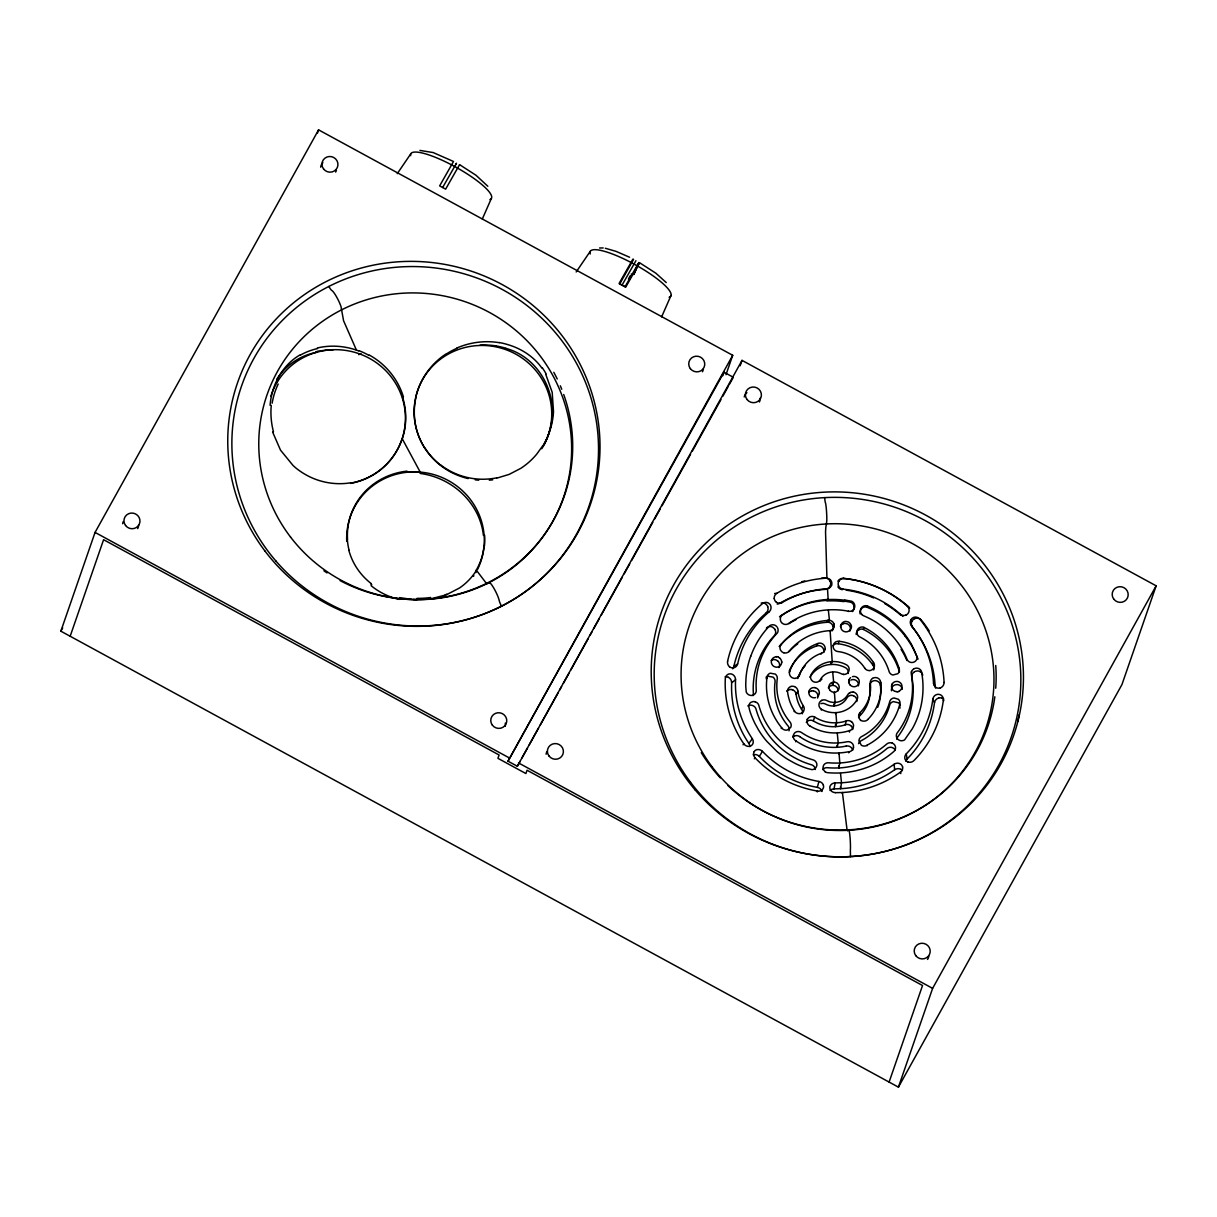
<?xml version="1.0" encoding="UTF-8"?>
<svg xmlns="http://www.w3.org/2000/svg" width="1217" height="1217" viewBox="0 0 1217 1217"><rect width="100%" height="100%" fill="white"/><g stroke="black" fill="none" stroke-linecap="round" stroke-linejoin="round"><path stroke-width="1.5" d="M856.175 634.483L856.19 634.042A3.864 3.818 15.2 0 1 856.251 633.525L856.951 631.273A4.062 4.016 15.2 0 0 856.874 631.836L856.905 632.962A3.757 3.727 14.1 0 0 857.072 633.692M766.938 677.823L767.06 676.728A4.838 4.685 37.9 0 1 767.821 675.024A5.583 5.4 37.7 0 1 769.068 673.822L769.479 673.549A3.94 3.803 37.2 0 1 770.3 673.184L775.29 674.096A4.199 4.062 37 0 1 775.807 674.583A7.393 7.165 37 0 1 776.172 674.994A5.081 4.914 37 0 1 776.933 676.287A5.629 5.461 36.8 0 1 777.146 676.956A5.172 5.02 36.8 0 1 777.267 678.873A57.503 56.073 19.1 0 0 789.97 721.97A5.172 4.959 27.1 0 1 791.02 723.978A5.629 5.4 27.3 0 1 791.126 724.511A4.929 4.731 27.1 0 1 791.141 725.773A7.393 7.089 27.6 0 1 791.065 726.29A4.381 4.199 27.6 0 1 790.867 726.96L790.791 727.158A12.915 12.368 28.5 0 0 790.578 727.614L787.08 730.078A3.94 3.773 27.9 0 1 786.182 730.154L785.665 730.124A5.537 5.294 27.7 0 1 783.581 729.515A4.838 4.625 27.6 0 1 782.348 728.587L781.649 727.72A67.939 66.25 19.1 0 1 766.938 677.823L766.147 678.782M853.497 747.253L853.436 745.778A14.072 13.463 11.4 0 0 853.254 745.139L852.98 744.454A3.59 3.438 11.3 0 0 852.478 743.724A5.294 5.066 11.1 0 0 847.093 741.746A57.503 56.073 19.1 0 1 801.44 732.482A5.294 5.066 23 0 0 795.872 732.117L795.69 732.208A3.088 2.951 22.8 0 0 794.899 732.771L794.518 733.182A14.056 13.433 22.6 0 0 794.108 733.699L793.423 735.251M852.706 729.576L852.706 729.455A3.058 2.951 12.9 0 0 852.645 728.664L852.006 727.158A11.364 10.983 13 0 0 851.596 726.534L851.368 726.23M853.497 725.758L853.513 725.515A3.332 3.21 13 0 0 853.391 724.495L852.813 723.233A10.725 10.36 12.9 0 0 852.417 722.639L851.87 722.031M877.67 707.381A47.874 46.687 19.1 0 0 880.408 685.521L880.712 682.326A5.264 5.157 7.4 0 0 873.867 677.763A9.569 9.356 7.5 0 0 873.334 677.96L872.604 678.341M867.158 745.702L867.219 745.139A67.939 66.25 19.1 0 0 899.667 704.841L899.956 703.791A4.838 4.716 -1.9 0 0 899.971 702.3A5.537 5.385 -1.1 0 0 899.196 700.307L898.907 699.897A3.94 3.834 -0.9 0 0 898.298 699.243L894.054 697.965A12.915 12.566 -1 0 1 893.537 698.071L893.324 698.117A4.381 4.26 -0.8 0 0 892.654 698.36A7.393 7.196 -0.8 0 0 892.152 698.604A4.929 4.807 -0.4 0 0 891.103 699.364A5.629 5.476 -0.6 0 0 890.722 699.76A5.172 5.035 -0.3 0 0 889.688 701.753A57.503 56.073 19.1 0 1 861.666 736.559A5.172 4.974 7.3 0 0 860.16 737.745A5.629 5.416 7.4 0 0 859.734 738.293A5.081 4.883 6.9 0 0 859.141 739.617A7.393 7.104 6.9 0 0 859.019 740.134A4.199 4.031 6.8 0 0 858.959 740.818L861.301 745.184A3.94 3.773 6.6 0 0 862.108 745.61L862.594 745.778A5.583 5.355 6.7 0 0 864.359 746.051A4.838 4.64 6.7 0 0 866.245 745.671L867.219 745.139M860.48 610.417L860.495 610.326A3.773 3.742 10 0 1 860.556 609.854L861.104 608.424A3.712 3.697 10.4 0 1 861.423 607.937L861.59 607.709A5.324 5.294 12.2 0 1 863.142 606.385A5.598 5.568 12.9 0 1 865.226 605.716A4.731 4.716 14.1 0 1 866.687 605.792L867.691 606.112M270.083 405.291C271.665 384.998 282.329 364.917 300.356 354.725M842.301 793.347L842.407 792.526A109.789 107.05 19.1 0 0 900.534 772.08A5.583 5.187 -5.7 0 0 902.603 766.938M873.745 669.958A5.324 5.233 10.1 0 0 874.004 668.3A5.203 5.111 10 0 0 872.985 665.288L873.441 662.444A47.037 45.881 19.1 0 0 839.198 641.283A5.264 5.187 21.8 0 0 833.143 646.79A9.569 9.417 22.1 0 0 833.234 647.338L833.478 648.159A4.807 4.731 21.9 0 0 833.797 648.844L833.843 648.92A5.264 5.172 22.2 0 0 838.102 651.551A36.601 35.689 19.1 0 1 864.633 667.92M859.947 712.69L859.232 716.402A37.21 36.282 19.1 0 0 869.82 686.738L870.353 683.513A36.601 35.689 19.1 0 1 859.947 712.69A5.294 5.127 9.1 0 0 858.928 717.619M840.536 773.571L841.51 782.759L840.597 788.707L834.041 788.859L835.151 782.911L841.51 782.759A99.338 96.873 19.1 0 0 894.099 764.276A5.583 5.218 -6.5 0 1 899.88 763.683L900.261 763.911A4.655 4.336 -6.8 0 1 902.238 766.132L902.329 766.238A4.838 4.488 -6.7 0 1 902.542 766.908L902.558 766.953M848.736 752.836L848.934 751.68A67.939 66.25 19.1 0 1 796.04 740.925L795.69 741.746M895.18 749.931L894.967 749.642A6.876 6.541 -1.4 0 0 893.658 748.333L892.091 747.512A5.4 5.157 -1.5 0 0 886.797 748.622A80.2 78.223 19.3 0 1 838.817 767.973L839.821 762.968L839.015 752.958L838.817 753.825M849.451 732.056L849.77 730.535A5.294 5.111 13.2 0 0 853.497 726.047M851.155 627.607L850.622 629.113M826.465 523.949L826.784 520.602A10.573 0.898 86.9 0 0 826.784 516.951L826.754 515.932A11.09 0.943 86.9 0 0 825.232 502.225L824.563 497.631M832.976 628.839L833.006 628.717A5.948 5.872 31.3 0 0 833.067 627.181L833.052 626.618A2.282 2.251 31.2 0 0 832.915 626.147L832.9 626.147M834.117 626.74L834.132 626.664A5.507 5.446 31.8 0 0 834.193 625.173L834.193 624.732A2.51 2.48 31.9 0 0 834.041 624.108L834.041 624.108M856.951 631.091L857.726 629.295A4.625 4.579 13.7 0 1 858.213 628.748A5.309 5.264 13.2 0 1 860.86 627.166L861.453 627.074A4.67 4.625 14.6 0 1 862.914 627.105L863.918 627.379A67.939 66.25 19.1 0 1 898.952 667.996L899.287 669.046A4.838 4.762 -2 0 1 899.287 670.947A5.583 5.476 -1.6 0 1 898.663 672.59L898.389 673.016A3.94 3.864 -1 0 1 897.796 673.701L892.882 675.009A4.199 4.123 -0.8 0 1 892.198 674.796A7.393 7.272 -0.7 0 1 891.696 674.568A5.081 4.99 -0.8 0 1 890.464 673.716A5.629 5.537 -0.3 0 1 889.992 673.184A5.172 5.081 -0.4 0 1 889.095 671.495A57.503 56.073 19.1 0 0 859.734 636.871A5.279 5.233 15.1 0 1 857.818 635.228A5.02 4.959 15.1 0 1 857.209 634.087M813.26 720.86A37.21 36.282 19.1 0 0 845.222 724.845L846.211 720.981A36.601 35.689 19.1 0 1 814.721 717.087L813.26 720.86A5.385 5.187 21 0 0 807.997 720.89M860.039 611.345L860.738 609.611A3.879 3.864 11.4 0 1 861.043 609.169A6.252 6.222 19.8 0 1 862.686 607.648A5.766 5.75 12.9 0 1 864.861 606.979A4.762 4.746 14.1 0 1 866.367 607.055L867.402 607.374M817.246 791.902L817.459 791.065A5.583 5.096 16.3 0 0 822.783 789.103L822.768 789.042A4.838 4.396 15.5 0 0 823.118 788.449L823.179 788.327A4.655 4.26 15 0 0 823.437 785.467L823.346 785.117M899.5 671.951L899.15 670.871A69.339 67.604 19.1 0 0 863.385 629.432L863.918 627.379M826.419 524.131L825.947 526.398A27.352 2.343 86.9 0 0 825.552 532.148L826.936 578.227A5.522 5.507 -88.9 0 1 831.363 581.178L831.363 581.27A4.792 4.762 82.9 0 1 831.607 581.878L831.652 582A5.218 5.187 83.7 0 1 831.85 583.901L831.819 584.434A2.54 2.525 83.3 0 1 831.607 585.194M821.749 790.761A5.674 5.203 14.7 0 0 817.352 787.414L818.919 781.451A99.338 96.873 19.1 0 1 762.466 751.33L759.332 756.396A5.659 5.203 32.1 0 0 754.008 754.631A6.268 5.705 29 0 0 753.247 754.859M837.296 733.379L838.209 742.948L837.159 747.299A58.614 57.153 19.1 0 1 799.645 736.604M415.879 396.925C419.606 380.556 429.525 365.861 443.049 355.973A70.343 67.635 -32.7 0 1 446.517 353.691M823.65 652.418L823.666 652.388A4.716 4.625 29.1 0 0 823.787 651.825M807.586 719.125L808.179 718.243A15.912 15.349 21 0 1 808.757 717.604L808.955 717.437M835.547 713.786L835.896 712.63L836.657 722.776L835.562 726.655L835.425 724.754M807.327 719.734L807.267 719.947A5.476 5.279 21.5 0 0 807.099 722.213A5.309 5.127 21.4 0 0 809.777 725.94M840.795 627.105L840.977 625.219M753.08 695.622L753.171 695.333A5.187 4.974 41.7 0 0 753.369 693.568A80.185 78.192 19.1 0 1 774.271 635.715A5.203 5.096 51.8 0 0 775.32 634.118A5.629 5.522 51.8 0 0 775.533 633.448A5.37 5.248 52.9 0 0 775.168 629.874L775.183 629.874M834.117 693.112L834.406 692.275L835.151 702.468L834.025 705.982L833.888 704.065M732.71 355.303L508.021 761.188L517.347 766.254L742.02 360.369L1156.15 585.818L1121.937 684.593L898.42 1087.146L60.85 631.182L95.063 532.407L318.58 129.854L732.71 355.303L725.986 374.699M70.16 636.263L103.597 539.694L499.092 754.996L497.936 758.328L525.896 773.556L527.037 770.224L922.532 985.511L889.095 1082.08M317.378 133.353L318.58 129.854M722.792 375.764L724.009 372.219L733.334 377.285L729.135 384.831M740.164 365.754L742.02 360.369M898.42 1087.146L932.618 988.371L1156.15 585.818M633.829 274.449L634.696 272.121M900.002 708.127L899.667 704.841M821.323 710.028L821.566 709.359A26.135 25.496 19.1 0 0 856.996 699.592L857.331 698.862A5.066 4.929 13.9 0 0 857.62 696.809A5.248 5.111 14 0 0 854.532 692.473L854.44 692.458M840.932 625.31L840.947 625.264A5.476 5.416 20.4 0 1 844.461 621.598A4.777 4.731 23.6 0 1 845.952 621.446L848.036 621.872A4.777 4.731 23.6 0 1 849.603 622.921A5.568 5.507 23.9 0 1 850.729 624.488A4.868 4.822 23.6 0 1 851.079 625.508M832.717 672.408L833.66 682.068L832.519 685.277L832.382 683.3M831.53 585.377L831.439 585.59A5.355 5.324 82.5 0 1 827.499 588.602M634.742 271.969L635.746 269.474A131.649 4.914 -61.4 0 1 636.187 268.394L638.895 262.492L625.051 286.74L619.073 283.485L632.931 259.099M849.968 630.999L850.379 629.448A5.522 5.461 24.9 0 0 850.287 627.546A5.02 4.974 23.8 0 0 849.938 626.496A5.705 5.644 23.9 0 0 848.797 624.884A4.853 4.807 23.6 0 0 847.184 623.804L845.054 623.378A4.853 4.807 23.6 0 0 843.548 623.591M833.037 645.725A5.416 5.324 22 0 1 838.163 643.687L839.198 641.283M482.312 219.014L491.394 198.386M633.905 274.433L634.665 272.73M661.637 316.846L671.023 295.457M803.479 711.276L803.007 711.915A10.725 10.36 25.6 0 1 802.505 712.401L801.379 713.192A3.332 3.21 25.8 0 1 800.39 713.527L800.254 713.542M635.015 271.954L635.867 270.113M802.338 713.786A5.355 5.172 25.2 0 0 801.577 709.237L803.205 705.662A36.601 35.689 19.1 0 1 797.88 691.134A5.264 5.111 28.7 0 0 795.218 686.936L795.112 686.875A4.822 4.67 28.7 0 0 794.61 686.631M830.405 585.483L830.42 585.423A2.404 2.388 83.3 0 0 830.602 584.829L830.679 584.099A5.522 5.507 83.8 0 0 830.496 582.137L830.405 581.954A4.427 4.412 83.3 0 0 830.177 581.33L830.116 581.209M910.788 620.092L910.985 619.681A4.655 4.625 -42.8 0 1 913.328 617.612L913.435 617.506A4.838 4.792 -44.9 0 1 914.15 617.262L914.195 617.247A5.583 5.537 -43.7 0 1 919.702 619.057M637.008 267.725L636.567 268.622A131.649 2.784 -61.2 0 0 636.08 269.672M832.58 629.95L832.595 629.919A4.898 4.853 31.6 0 0 832.839 629.311M637.236 267.223L639.427 262.902M455.843 164.538L456.497 163.23L442.638 187.509M820.988 654.138L821.399 653.286A36.601 35.689 19.1 0 0 799.599 674.75A5.264 5.127 30.4 0 1 796.146 678.204L796.07 678.219A4.807 4.685 31 0 1 795.477 678.341M794.138 711.641L794.473 710.956A47.037 45.881 19.1 0 1 787.582 692.123A5.248 5.081 29.1 0 1 790.883 686.494M488.793 582.852L487.424 583.612A27.215 4.396 63.1 0 1 485.629 582.395L476.395 570.225M544.577 443.809L544.136 444.692M912.111 620.974L912.142 620.913A3.438 3.408 -43.2 0 1 912.735 620.092L912.856 619.97A5.522 5.461 -44.2 0 1 914.423 618.738L914.515 618.753M848.386 611.527L848.538 611.238A5.218 5.187 30 0 0 852.585 610.356A5.157 5.127 31.5 0 0 853.634 609.337M801.562 709.252A37.21 36.282 19.1 0 1 796.146 694.481L797.88 691.134M276.274 382.944L278.008 379.887M781.238 728.496L781.649 727.72M476.455 571.534L475.893 572.538M60.85 631.182L62.691 627.866M628.413 279.028L630.254 275.711M508.021 761.188L724.009 372.219M517.347 766.254L520.1 761.279M521.956 757.963L527.478 748.014M529.319 744.682L538.538 728.101M540.378 724.784L557.873 693.264M559.714 689.948L561.554 686.631M563.41 683.3L568.932 673.351M570.773 670.035L588.283 638.514M590.123 635.198L591.964 631.882M593.805 628.565L599.327 618.601M601.168 615.285L622.359 577.132M624.199 573.815L629.737 563.851M631.577 560.535L652.753 522.382M654.609 519.066L660.131 509.117M661.972 505.785L690.526 454.367M692.367 451.051L720.936 399.617M722.776 396.301L728.298 386.337M797.637 678.554A5.355 5.218 30.3 0 0 797.911 677.839L799.599 674.75M622.054 285.113L635.943 260.697M789.27 670.704A47.874 46.687 19.1 0 1 816.485 646.029L817.9 643.519A5.127 5.035 28.1 0 1 821.049 643.261A5.264 5.157 28.1 0 1 825.111 647.809A4.016 3.94 27.9 0 1 825.156 649.011M809.929 677.169L810.096 676.895A26.074 25.435 20.5 0 1 813.443 672.499A26.531 25.876 19.1 0 1 845.496 667.737L845.861 667.95A5.187 5.081 18.1 0 1 847.823 670.232A5.355 5.248 18.2 0 1 848.279 672.195A5.37 5.248 18.2 0 1 848.143 673.488M633.54 259.404L619.772 283.865L625.751 287.136L639.518 262.689L655.857 273.201L666.247 282.572M838.909 581.178L838.878 581.224A4.838 4.822 0 0 0 838.543 581.893L838.498 582.03A4.655 4.655 0 0 0 838.361 585.164L838.498 585.605M754.236 751.558L754.205 751.619A4.838 4.427 30.6 0 0 753.855 752.289A5.583 5.081 33.1 0 0 755.057 757.735L754.342 758.799M459.509 164.751L445.635 189.152L439.641 185.882L453.515 161.496L433.206 152.566L419.926 150.421M848.568 830.253L849.177 830.907A10.573 0.898 86.9 0 1 849.618 833.326L849.725 834.132A11.09 0.943 86.9 0 1 850.364 850.364L850.47 856.57M789.164 672.164L789.772 671.236A47.037 45.881 19.1 0 1 817.9 643.519M542.645 445.909L536.773 454.093A70.875 70.875 0 0 1 520.739 468.378L509.132 474.402L496.658 478.175M779.291 646.486A69.339 67.604 19.1 0 1 826.784 622.298L828.047 620.396A67.939 66.25 19.1 0 0 781.512 644.082L779.443 646.333M410.859 153.707L397.259 173.666M576.189 271.969L590.367 251.158M748.881 743.435L752.304 738.719A99.338 96.873 19.1 0 1 735.555 679.71L731.676 682.783A102.106 99.566 19.1 0 0 748.881 743.435A5.674 5.248 36.5 0 1 749.794 746.599M806.293 722.426L806.628 722.016A18.864 18.194 21.1 0 1 807.16 721.438L807.449 721.179M848.112 672.469L847.397 673.199M743.07 744.804L743.815 743.861A109.789 107.05 19.1 0 1 725.302 678.614A5.583 5.248 55.8 0 1 728.527 674.096L728.587 674.127A4.838 4.549 52.4 0 1 729.287 673.929L729.409 673.914A4.655 4.381 52.7 0 1 732.421 674.416L732.817 674.614A5.583 5.248 52.5 0 1 735.509 679.71M852.95 610.828L852.889 610.904A6.039 6.009 40.6 0 1 852.296 611.573M828.381 610.326L829.431 620.335L828.199 622.237L826.875 622.298M488.854 582.7L490.284 583.141A10.573 1.704 63.1 0 1 491.972 585.24L492.444 585.94A11.09 1.795 63.1 0 1 499.198 600.529A5.933 0.958 63.1 0 0 501.526 606.157M792.876 737.061L793.119 736.833A2.753 2.632 22.8 0 1 793.743 736.391L793.803 736.376M766.375 628.094L767.182 627.409A4.762 4.655 55 0 1 768.505 626.755L768.885 626.649A5.826 5.705 54 0 1 770.863 626.588A4.898 4.792 53.9 0 1 771.943 626.861L772.034 626.892A4.062 3.97 52.5 0 1 772.749 627.242L774.62 628.87M777.146 604.073A5.674 5.583 73.5 0 0 779.58 603.328L782.212 602.491A99.338 96.873 19.1 0 1 826.799 588.83A5.918 5.887 75.5 0 0 827.514 588.724L828.138 599.357L826.815 599.722M732.634 668.787A5.674 5.4 56.9 0 0 733.745 666.536L737.654 663.934A99.338 96.873 19.1 0 1 769.144 611.801A5.583 5.446 73.2 0 0 770.893 606.325L770.757 605.883A4.655 4.549 73 0 0 768.87 603.404A4.838 4.716 72.5 0 0 768.14 602.902L768.11 602.887A5.583 5.446 77.5 0 0 762.466 603.602A109.789 107.05 19.1 0 0 727.614 661.196M846.895 673.564L846.849 673.594A5.279 5.172 18.4 0 1 841.358 673.777A15.684 15.289 19.1 0 0 820.273 679.664A5.34 5.218 24.3 0 1 816.759 682.189A5.248 5.127 24.3 0 1 810.522 677.565L810.507 677.23A4.883 4.762 24.5 0 1 810.689 675.709L811.572 673.822A26.759 26.089 19.8 0 1 814.873 669.487A26.135 25.496 19.1 0 1 846.439 664.801L846.789 665.014A5.111 5.005 18.1 0 1 848.721 667.251A5.279 5.172 18.4 0 1 849.147 669.152A5.37 5.248 18.2 0 1 848.34 672.119M913.724 668.954L913.724 668.954A5.157 5.066 -13.6 0 0 911.32 674.233A78.42 76.473 19.1 0 1 897.34 732.756L897.005 733.242A5.127 4.929 -5.7 0 0 896.397 736.528A5.355 5.142 -6.7 0 0 899.439 740.316A5.127 4.914 -6.6 0 0 902.162 740.712L903.47 740.423A4.442 4.244 -6.9 0 0 904.611 739.845L912.339 728.709A87.822 85.646 19.1 0 0 917.633 717.269A89.997 87.761 19.1 0 0 919.276 712.462A88.841 86.62 19.1 0 0 921.649 672.377L921.406 671.328A4.731 4.64 -17.2 0 0 920.691 670.08A5.598 5.492 -16 0 0 919.002 668.726A5.324 5.218 -15.6 0 0 917.04 668.179L916.766 668.148A3.712 3.636 -15.3 0 0 916.173 668.148L914.667 668.468A3.773 3.681 -15.4 0 0 914.241 668.665L914.15 668.711M842.24 589.652L843.077 589.15A99.338 96.873 19.1 0 1 900.245 614.098A5.583 5.568 -46 0 0 905.95 615.087M747.801 705.966L749.976 705.206A5.035 4.792 38.1 0 1 751.269 705.206L752.152 705.388A5.553 5.279 38 0 1 754.707 706.879A5.781 5.507 38.4 0 1 755.149 707.412A5.005 4.762 38.3 0 1 755.818 708.553L756.031 709.207A80.185 78.192 19.1 0 0 811.404 764.778L811.754 764.885A5.051 4.762 18.1 0 1 813.23 765.691A5.796 5.446 18.2 0 1 813.899 766.299A5.355 5.051 18.2 0 1 815.177 768.642L815.329 769.509M872.422 681.277L872.878 681.079A10.557 10.329 7.6 0 1 873.441 680.881A5.461 5.34 7.3 0 1 875.54 680.653L875.616 680.668A4.822 4.716 7.4 0 1 876.468 680.82A5.416 5.294 7.4 0 1 880.484 685.521M821.658 700.444L821.794 700.383A5.279 5.127 19.9 0 1 826.662 700.49A15.684 15.289 19.1 0 0 847.808 694.648A5.157 5.02 14.2 0 1 848.918 693.279M821.703 700.429L821.749 700.399A4.381 4.244 19.8 0 0 820.806 701.007A5.066 4.929 19.6 0 0 819.087 703.654A5.279 5.127 19.9 0 0 821.551 709.374M905.996 615.026L906.361 614.859A4.655 4.64 -44.2 0 0 908.506 612.592L908.627 612.501A4.838 4.822 -42.9 0 0 908.886 611.786L908.901 611.74A5.583 5.553 -53.7 0 0 907.304 606.157A109.789 107.05 19.1 0 0 844.111 578.531L843.305 578.318A5.842 5.842 0 0 0 837.904 581.178M456.679 348.108C469.96 342.251 484.914 340.334 499.244 342.677M769.144 611.801L766.193 612.972A102.106 99.566 19.1 0 0 733.821 666.551M851.048 679.999L851.307 679.907A5.37 5.248 14.3 0 1 856.129 680.44A5.872 5.735 14.5 0 1 856.677 680.881A5.127 5.005 14.4 0 1 857.985 682.57A5.583 5.461 14.6 0 1 858.472 684.152A5.187 5.081 14.4 0 1 858.426 685.825M779.625 603.404A102.106 99.566 19.1 0 1 825.461 589.363L826.799 588.83M825.506 589.347L827.514 588.724M940.3 687.894L940.422 687.848A4.838 4.716 -34.1 0 0 941.121 687.544L941.152 687.529A5.583 5.416 -35.3 0 0 944.027 682.494M915.397 671.328L917.238 670.963A3.834 3.757 -15.3 0 1 917.785 670.978A6.298 6.176 -17.1 0 1 919.961 671.51M316.024 351.743L318.048 351.272M795.279 678.386L794.458 678.401A9.569 9.325 30.8 0 1 793.91 678.325A5.264 5.142 30.9 0 1 789.742 671.221M317.333 347.971C331.009 344.73 345.598 345.917 358.696 350.937M725.119 676.774L725.195 676.774A3.94 3.712 52.2 0 1 726.214 676.713L726.564 676.758A5.066 4.762 52.9 0 1 728.207 677.184M431.396 598.688L446.335 594.809L459.448 588.024A74.176 65.672 41.5 0 0 476.471 570.271M351.059 482.723C335.573 485.4 319.295 482.434 305.65 474.66A70.723 69.993 -81.8 0 1 296.127 468.195A71.149 70.48 -76.5 0 1 293.023 465.442L280.519 450.153L272.608 432.02M407.132 472.12L412.35 471.77A68.776 65.672 13.4 0 1 420.154 471.983L402.173 438.637A68.776 67.026 39.8 0 1 397.776 448.951L396.331 451.522A68.791 67.194 54.9 0 1 351.12 483.012M854.593 686.677L854.41 686.692A23.351 22.819 14.6 0 1 853.802 686.707L853.695 686.707A4.716 4.609 14.6 0 1 853.056 686.601A5.294 5.172 14.6 0 1 850.196 685.049M813.473 687.59L813.686 687.575A23.351 22.697 23.1 0 1 814.295 687.575L814.569 687.605A4.716 4.579 23.1 0 1 815.025 687.681L815.071 687.696M851.094 695.394L851.155 695.394A4.275 4.153 13.9 0 1 851.915 695.394L852.067 695.409M326.46 349.979L333.26 349.705M774.62 593.485L776.842 593.303A109.789 107.05 19.1 0 1 826.16 578.181A5.887 5.857 -88.2 0 1 826.936 578.227L825.582 577.999A5.826 5.796 83.5 0 1 830.146 581.194M599.57 247.979L603.206 247.949M812.028 690.876L812.195 690.876A26.531 25.8 23.4 0 1 812.85 690.86L813.017 690.876M896.944 691.636L895.453 691.484M835.349 792.678L842.407 792.526L846.956 829.096A27.367 2.343 86.9 0 0 847.61 830.861M417.035 599.616L412.959 599.464M821.445 578.212A113.303 110.488 19.1 0 1 824.776 577.953L825.385 577.984M411.605 599.372L399.663 597.623M791.141 689.507L789.985 689.491A3.134 3.042 30.1 0 0 789.118 689.72M853.026 692.062L852.919 692.047A4.229 4.123 13.9 0 0 852.022 692.017L851.961 692.032A5.416 5.279 14.2 0 0 850.303 692.427M844.933 600.011L851.444 601.198A4.685 4.67 30.4 0 1 853.087 602.202A5.492 5.461 31 0 1 854.76 605.625A5.264 5.233 32.8 0 1 853.649 609.352M844.081 601.122L848.629 601.837A28.204 27.961 25.3 0 1 849.436 602.004L850.729 602.339M495.943 346.115L497.936 346.449M824.776 577.953L826.16 578.181M853.269 692.093L853.482 692.138A20.065 19.533 14 0 1 854.03 692.29L854.228 692.351M813.595 690.982L813.641 690.982A5.385 5.233 23.1 0 1 816.516 692.564A8.063 7.834 23.4 0 1 816.881 693.051A5.157 5.005 23.1 0 1 817.611 694.42A5.796 5.644 23.1 0 1 817.763 694.892A5.248 5.111 23 0 1 817.9 696.443L817.885 696.732A4.701 4.564 23.3 0 1 817.565 698.041M605.305 248.253L616.152 251.402L629.554 257.243M852.432 695.455L852.63 695.5A24.051 23.442 14 0 1 853.284 695.668L853.421 695.744M755.103 701.768L754.236 701.585A4.67 4.442 38.2 0 0 753.019 701.585L750.965 702.315A4.64 4.412 38.5 0 0 749.976 703.137L749.003 704.734A4.716 4.472 39.8 0 0 748.698 706.286L749.748 710.622A88.689 86.483 19.1 0 0 755.012 723.598L758.45 729.804A86.118 83.988 19.1 0 0 766.634 741.138L776.689 751.224A86.118 83.988 19.1 0 0 788.053 759.514L794.305 763.013A88.689 86.483 19.1 0 0 807.419 768.49L811.815 769.616A4.716 4.412 18.2 0 0 813.428 769.372L815.101 768.49A4.64 4.366 18.9 0 0 815.983 767.562L816.805 765.599A4.67 4.396 19 0 0 816.866 764.428L816.713 763.591A5.233 4.914 18.1 0 0 815.466 761.325A5.705 5.37 18.2 0 0 814.797 760.747A4.944 4.655 18.1 0 0 813.352 759.971L813.032 759.864A78.42 76.473 19.1 0 1 758.86 705.51L758.647 704.886A4.883 4.655 38.4 0 0 758.008 703.761A5.705 5.431 38.5 0 0 757.567 703.243A5.233 4.974 38.3 0 0 755.103 701.783M908.232 762.04L908.278 762.04A4.838 4.549 -13.9 0 1 907.532 761.781L907.486 761.751M505.861 348.381C539.968 357.479 559.698 396.499 549.901 429.707A72.046 72.031 47.7 0 1 544.684 443.597M863.385 629.432L862.381 629.143A4.746 4.701 14.6 0 0 860.891 629.113L860.267 629.235A5.537 5.476 14.4 0 0 858.7 629.889M942.217 698.178L942.992 698.528A5.842 5.613 -27.2 0 1 943.799 699.06M941.943 698.071L942.019 698.086A5.492 5.279 -27.2 0 0 940.011 697.843L939.843 697.813A3.088 2.982 -27.6 0 0 938.855 697.965M853.665 695.835L853.695 695.85A4.974 4.838 14.1 0 1 854.532 696.307A5.446 5.309 14.1 0 1 856.874 700.247A5.142 5.005 13.9 0 1 856.783 701.54M778.454 657.302L779.823 658.154M782.607 623.515L782.698 623.56A5.157 5.081 51.7 0 0 788.51 623.545A78.42 76.473 19.1 0 1 848.538 611.238M631.501 274.221L631.212 274.068M794.473 686.571L794.427 686.555A4.655 4.518 28.7 0 0 792.997 686.297L791.704 686.251A3.24 3.149 28.7 0 0 791.004 686.464M901.067 769.433L901.128 769.463A3.438 3.21 -6.8 0 1 901.934 770.042L902.04 770.148A5.507 5.111 -6 0 1 902.436 770.574M860.571 719.977L859.811 719.201A15.912 15.425 9.2 0 1 859.278 718.502L859.126 718.106M95.063 532.407L509.178 757.856M518.503 762.922L932.618 988.371M907.319 606.127L908.536 606.796A5.826 5.811 -55.4 0 1 909.692 608.287M459.57 164.645L475.984 175.263L487.834 186.262M920.63 619.636L919.733 619.027A109.789 107.05 19.1 0 1 944.073 682.494M921.239 620.046L921.345 620.107A113.303 110.488 19.1 0 1 929.164 630.923M851.246 721.544L851.2 721.529A5.294 5.111 13.2 0 0 846.195 720.92M776.507 602.309L776.142 602.05A4.655 4.594 77.1 0 1 774.484 599.418L774.408 599.357A4.838 4.762 79.1 0 1 774.255 598.551L774.255 598.505M371.778 584.753L370.698 583.901M777.557 660.801L775.914 659.888A5.522 5.37 38.9 0 0 774.088 659.568A5.02 4.883 39.5 0 0 773.008 659.66A5.705 5.537 39.4 0 0 771.198 660.375M729.546 666.703L729.576 666.733A4.838 4.594 59.9 0 0 730.185 667.175L730.306 667.251A4.655 4.442 58.8 0 0 733.288 667.874L733.714 667.814A5.583 5.324 57 0 0 737.624 663.919M782.257 623.302L781.755 622.785A11.105 10.923 53.7 0 1 781.36 622.267A4.974 4.898 53.8 0 1 780.629 620.989L780.629 620.913A5.035 4.959 54.1 0 1 780.432 620.183L780.432 620.183A5.264 5.172 53.6 0 1 782.485 614.859M905.052 635.898L901.66 631.821A90.986 88.719 19.1 0 0 867.402 607.389M777.085 626.983L776.005 625.888A3.666 3.59 53 0 0 775.518 625.553L775.275 625.416A5.766 5.629 52.9 0 0 774.514 625.082A4.822 4.716 54.1 0 0 773.464 624.823A5.644 5.522 54.2 0 0 771.563 624.914A4.731 4.625 54.9 0 0 769.905 625.644L769.129 626.329A88.841 86.62 19.1 0 0 750.706 656.389M541.839 367.99C533.639 356.49 521.15 348.488 507.672 344.578A74.633 68.882 -27.8 0 0 499.274 342.54M425.661 449.256L425.022 448.282M935.143 686.358A102.106 99.566 19.1 0 0 912.522 627.363L911.487 625.797A99.338 96.873 19.1 0 1 933.5 683.193L935.143 686.358A5.674 5.507 -31.7 0 0 935.63 688.122M943.799 700.749L943.358 700.064A109.789 107.05 19.1 0 1 913.937 760.595A5.583 5.203 -13.3 0 1 908.262 762.07M774.864 629.265L774.91 629.341A3.195 3.119 52.9 0 1 775.138 629.752M900.245 614.098L900.869 615.178M545.688 374.136L552.183 392.27L553.507 411.711A73.994 73.613 -47 0 1 542.812 446.015M913.632 649.117L918.074 659.142M356.444 350.116L343.574 320.756L341.034 306.73A10.573 1.704 63.1 0 0 339.786 303.413L339.391 302.485A11.09 1.795 63.1 0 0 331.754 290.422A5.933 0.958 63.1 0 1 328.879 286.421M932.846 699.121L934.473 702.726A102.106 99.566 19.1 0 1 907.137 758.997L906.254 753.855A99.338 96.873 19.1 0 0 932.846 699.121A5.583 5.4 -26.2 0 1 936.466 694.618L936.907 694.511A4.655 4.488 -27.5 0 1 939.996 694.679L940.148 694.679A4.838 4.655 -27.9 0 1 940.802 694.998L940.847 695.013A5.583 5.37 -26.8 0 1 943.312 700.064M777.587 627.85L777.602 627.911A5.507 5.37 53.7 0 1 777.785 632.11A5.157 5.051 51.9 0 1 776.72 633.646A78.42 76.473 19.1 0 0 756.259 690.222L756.259 690.526A4.99 4.792 41.9 0 1 756.061 691.941A5.735 5.492 42.2 0 1 755.787 692.671A5.157 4.944 42.1 0 1 754.753 694.086A5.157 4.944 42.9 0 1 753.429 694.983A6.024 5.766 43.4 0 1 752.638 695.287A4.762 4.564 43.6 0 1 751.452 695.455L751.041 695.439A6.115 5.857 43.7 0 1 750.007 695.272A5.385 5.157 43.5 0 1 748.607 694.709A5.096 4.883 43.4 0 1 747.512 693.857A6.602 6.328 43.4 0 1 747.101 693.416L746.888 693.142A4.503 4.305 43.5 0 1 746.234 691.941L745.762 686.373A88.841 86.62 19.1 0 1 745.869 681.155L745.975 678.554A87.822 85.646 19.1 0 1 748.425 663.615A89.997 87.761 19.1 0 1 750.661 656.313M922.729 675.237L922.44 674.218A4.762 4.67 -17.2 0 0 921.695 672.94A5.766 5.659 -15.9 0 0 919.946 671.556M900.534 772.08L900.778 773.586M902.238 689.324L902.132 688.609A4.853 4.746 -2.7 0 0 901.599 687.225A5.476 5.324 -1.4 0 0 897.172 684.593L895.088 684.867A3.849 3.773 -1.9 0 0 894.601 685.049L894.541 685.08A5.324 5.203 -1.3 0 0 892.183 687.118M894.099 764.276L894.647 769.707A102.152 99.627 19.3 0 1 840.597 788.707L840.43 786.821M838.665 766.071L838.817 767.957M837.007 745.397L837.159 747.299A58.568 57.047 18.3 0 0 846.211 746.067M898.952 667.996L899.15 670.871M830.907 662.367L831.044 664.467L832.215 661.592L830.1 630.604A5.264 5.203 31.6 0 0 833.721 627.82A4.868 4.807 31.4 0 0 833.98 627.196M828.077 620.153L828.199 622.237A5.4 5.34 32.2 0 1 832.58 625.264L832.626 625.401A4.442 4.396 32.2 0 1 832.854 625.979M860.465 610.919L860.465 610.919A5.157 5.127 15.2 0 0 863.69 615.802A78.42 76.473 19.1 0 1 907.015 659.279L907.274 659.827A5.127 5.051 -14.4 0 0 909.829 662.109A5.355 5.279 -15.3 0 0 914.819 661.622A5.127 5.051 -15.3 0 0 916.629 659.568L917.086 658.321A4.442 4.366 -17.2 0 0 917.192 657.058L911.579 644.569A87.822 85.646 19.1 0 0 904.444 633.935A89.997 87.761 19.1 0 0 901.128 629.965A88.841 86.62 19.1 0 0 867.691 606.188M781.42 643.991A5.568 5.446 41.6 0 0 780.051 648.555A4.777 4.67 40 0 0 780.797 650.517L781.801 651.688A14.072 13.767 40.1 0 0 782.348 652.099L782.987 652.495A3.59 3.514 40 0 0 783.839 652.799M827.986 620.381A5.264 5.203 31.6 0 1 833.706 623.287L833.751 623.363A5.005 4.944 32.2 0 1 833.98 623.941M848.964 751.817A5.568 5.324 9.7 0 0 852.904 749.17A4.777 4.564 11.6 0 0 853.513 747.253M809.548 717.102A5.294 5.096 21 0 1 814.736 717.056M864.618 667.935A5.264 5.157 10.6 0 0 868.877 670.552L868.953 670.552A4.807 4.716 10.5 0 0 869.562 670.552M880.712 682.326A47.037 45.881 19.1 0 1 867.827 719.445M849.77 730.535A47.037 45.881 19.1 0 1 809.792 725.91M821.414 653.301A5.264 5.157 28.1 0 0 824.928 649.848L824.943 649.772A4.807 4.716 27.6 0 0 825.08 649.193M803.22 705.662A5.264 5.081 25.3 0 1 803.859 710.5L803.844 710.53A4.807 4.655 25.8 0 1 803.57 711.108M830.1 630.604A5.218 5.142 30.3 0 1 829.431 630.695A57.503 56.073 19.1 0 0 789.24 651.156M782.516 614.965A88.841 86.62 19.1 0 1 828.138 599.449M827.956 599.601A88.689 86.483 19.1 0 1 844.765 600.255M782.196 602.461A5.583 5.492 73.8 0 1 776.492 602.339M933.545 683.193A5.583 5.446 -35.2 0 0 936.74 687.833L937.181 687.94A4.655 4.533 -34.1 0 0 940.285 687.848M911.518 625.781A5.583 5.537 -38.3 0 1 910.757 620.077M762.42 751.361A5.583 5.096 30.4 0 0 756.944 749.657L756.7 749.733A4.655 4.26 30.9 0 0 754.281 751.589M818.919 781.466A5.583 5.127 14.7 0 1 823.361 785.056M752.289 738.719A5.583 5.172 36.5 0 1 752.608 744.241L752.349 744.576A4.655 4.29 37.5 0 1 749.931 746.173L749.885 746.249A4.838 4.442 38.3 0 1 749.109 746.371A5.583 5.142 39 0 1 743.846 743.846M867.858 719.475A5.309 5.157 9.1 0 1 863.568 721.149A5.476 5.309 9.2 0 1 861.301 720.525M799.843 713.603A5.294 5.111 25.8 0 1 794.442 710.971M817.459 791.065A109.789 107.05 19.1 0 1 755.027 757.765M796.024 740.97A5.355 5.111 23.5 0 1 793.332 737.167A5.294 5.051 23.7 0 1 793.378 735.235M797.88 677.839A37.21 36.282 19.1 0 1 805.03 665.912M828.275 687.864A5.309 5.172 19.1 0 1 838.178 690.587M826.176 589.165A5.613 5.583 77.1 0 0 830.116 586.183L830.146 586.122A4.762 4.716 -89.5 0 0 830.329 585.62M826.845 600.392A91.138 88.902 19.5 0 0 780.051 616.334A5.324 5.248 53.8 0 0 779.534 616.806M826.891 600.939A91.96 88.947 16.5 0 1 844.02 601.624M838.817 767.897A80.352 78.36 19.1 0 1 827.317 767.699A5.385 5.081 13.5 0 0 822.692 769.631M789.088 651.612A58.614 57.153 19.1 0 1 797.789 643.808M819.969 681.216A15.912 15.517 19.1 0 1 821.931 679.025M843.761 674.416A7.18 7.028 18.2 0 1 843.183 674.355M898.998 691.119A4.868 4.762 -2.3 0 0 899.926 690.587A5.568 5.446 -2.3 0 0 901.234 689.172A4.777 4.67 -2.7 0 0 901.919 687.453L901.873 685.369A4.777 4.67 -2.7 0 0 901.341 684A5.476 5.34 -1.7 0 0 897.066 681.398L895.119 681.642A5.218 5.096 -1.2 0 0 891.863 688.381A5.583 5.461 -1.2 0 0 892.152 688.989A5.233 5.111 -1.8 0 0 895.119 691.362M899.15 691.408A5.385 5.264 -1.8 0 1 897.188 691.956M891.924 684.532A5.613 5.492 -1.3 0 1 892.137 684.076M891.529 690.784A4.655 4.549 -1 0 1 891.498 688.989L891.894 687.757A8.23 8.047 -1.9 0 1 892.198 687.133M851.322 625.447A5.34 5.279 24.8 0 1 851.444 627.44M850.485 629.311A5.233 5.172 24.2 0 1 847.488 631.653A5.583 5.522 23.2 0 1 846.819 631.79A5.218 5.157 23.2 0 1 842.985 630.893A5.583 5.522 23.1 0 1 842.575 630.573A5.233 5.172 23.2 0 1 840.825 627.272M840.338 626.329A5.446 5.385 17.9 0 1 843.564 623.621M776.4 656.891A4.868 4.746 39.7 0 0 775.335 656.982A5.568 5.416 39.6 0 0 773.571 657.697A4.777 4.655 40 0 0 772.247 658.975L771.426 660.892A4.777 4.655 40 0 0 771.335 662.352A5.476 5.34 39.7 0 0 774.118 666.551L775.944 667.144A5.233 5.096 38.6 0 0 779.671 666.216A5.583 5.431 38.8 0 0 780.067 665.897A5.218 5.081 38.7 0 0 779.975 658.306M776.385 656.648A5.34 5.187 38.9 0 1 778.348 656.982M781.694 661.759A5.583 5.431 38.7 0 1 781.71 662.428M777.724 660.968A3.788 3.681 39.1 0 1 778.104 661.333L778.15 661.379A4.99 4.853 39.2 0 1 779.093 662.748A12.52 12.155 40.3 0 1 779.245 663.204A5.157 5.02 39 0 1 779.565 664.558A6.617 6.45 38.8 0 1 779.58 665.227L779.519 665.882A4.701 4.579 38.5 0 1 778.926 667.585M857.468 677.823A5.111 5.005 14.5 0 1 858.776 679.512A5.507 5.385 14.5 0 1 859.217 680.957A5.111 5.005 14.5 0 1 858.913 683.467A5.264 5.142 14.5 0 1 857.848 685.125A5.416 5.294 14.6 0 1 855.155 686.601M852.493 676.637A5.264 5.142 14.5 0 1 857.422 677.717M848.873 682.691A5.294 5.172 14.6 0 1 848.721 681.14M850.211 685.034A7.926 7.758 14.2 0 1 849.831 684.578A5.081 4.974 14.7 0 1 849.101 683.224A5.705 5.583 14.7 0 1 848.964 682.752M848.857 680.805A4.625 4.518 14.7 0 1 849.162 679.664M849.131 679.649A6.328 6.191 14.2 0 1 849.998 678.265A4.807 4.701 14.4 0 1 850.607 677.671M848.614 682.098A6.45 6.298 13.7 0 1 849.116 681.414A4.898 4.792 14 0 1 849.725 680.805M809.229 690.906A5.051 4.914 23.3 0 0 808.94 693.371A5.507 5.355 23.3 0 0 809.366 694.801A5.051 4.914 23.3 0 0 810.659 696.489A5.294 5.157 23.5 0 0 815.588 697.6M809.199 690.769A5.264 5.111 23.2 0 1 810.248 689.111A5.416 5.264 23.2 0 1 812.941 687.666M815.055 687.696A5.294 5.142 23.1 0 1 817.885 689.263A7.926 7.713 23.4 0 1 818.25 689.72A5.081 4.944 23.1 0 1 818.98 691.089A5.705 5.553 23.1 0 1 819.117 691.545A5.294 5.142 23.1 0 1 819.345 693.188M819.224 693.492A4.625 4.503 23.1 0 1 818.919 694.633A6.328 6.161 23.5 0 1 818.083 696.018A4.807 4.67 23.3 0 1 817.474 696.611M808.742 692.412A5.492 5.34 23.2 0 1 811.48 690.952M817.368 787.353A102.106 99.566 19.1 0 1 759.332 756.396M846.18 590.154A102.106 99.566 19.1 0 1 873.608 597.897M884.576 603.48A102.106 99.566 19.1 0 1 900.96 615.33M774.195 598.505A5.583 5.507 79 0 1 776.872 593.333M801.577 581.802A113.303 110.488 19.1 0 1 804.848 580.95M843.305 578.318A113.303 110.488 19.1 0 1 908.536 606.796M843.077 589.104A5.583 5.568 66.2 0 1 838.467 585.605M838.863 581.163A5.583 5.583 0 0 1 844.111 578.577M841.875 589.545A5.674 5.659 65.5 0 1 837.92 586.853M902.938 616.38A5.659 5.644 -41.2 0 1 902.436 616.182M912.598 627.303A5.674 5.629 -37.8 0 1 911.685 621.826A6.344 6.298 -42.5 0 1 912.035 621.081M914.712 618.662A4.503 4.457 -44.2 0 1 915.443 618.388L915.534 618.373A5.826 5.781 -44.4 0 1 920.691 619.453M906.285 753.886A5.583 5.248 -14.6 0 0 905.068 759.241L905.265 759.621A4.655 4.381 -13.8 0 0 907.441 761.675M905.904 761.203A5.659 5.324 -11.9 0 1 907.197 759.058M934.565 702.741A5.674 5.476 -26 0 1 937.881 698.284A5.902 5.689 -27.2 0 1 938.672 698.01M835.349 792.617A5.583 5.066 9.5 0 1 830.344 789.772A4.838 4.427 7.9 0 1 830.07 789.072L830.055 789.012A4.655 4.26 8.1 0 1 830.146 786.076L830.313 785.695A5.583 5.096 7.5 0 1 835.151 782.957M830.085 790.457A5.674 5.187 9.7 0 1 834.041 788.935M894.693 769.768A5.674 5.294 -6.5 0 1 900.23 769.007A6.313 5.887 -6.7 0 1 900.976 769.342M729.5 666.749A5.583 5.324 60.4 0 1 727.629 661.211M761.188 603.084A5.826 5.689 78.2 0 1 764.961 603.526A4.427 4.32 72.8 0 1 765.676 603.997L765.858 604.134A4.472 4.366 72.8 0 1 766.877 605.138A5.035 4.898 73.1 0 1 767.79 606.69M767.79 606.887A6.252 6.07 73.3 0 1 767.988 607.648L768.018 607.694A5.659 5.537 72.8 0 1 766.132 612.896M821.764 790.807A5.918 5.4 15.6 0 1 821.992 791.506M728.42 677.352A5.796 5.431 51.9 0 1 729.044 677.732L729.135 677.763A5.674 5.355 53.5 0 1 731.584 682.767M788.89 623.697A80.185 78.192 19.1 0 1 796.024 619.666M901.052 649.254A80.185 78.192 19.1 0 1 906.924 660.481M911.411 672.043A5.537 5.431 -14.1 0 1 911.563 671.541M914.895 671.556A3.21 3.149 -15.3 0 0 914.499 671.784L914.499 671.769A5.37 5.264 -13.9 0 0 912.187 674.461A5.644 5.522 -14 0 0 912.02 674.979A5.203 5.096 -13.2 0 0 911.913 677.215A80.185 78.192 19.1 0 1 897.629 737.061A5.035 4.838 -5.1 0 0 896.67 739.191M861.849 614.539A5.537 5.507 14.8 0 1 861.514 614.129M860.13 613.931A5.37 5.34 14.8 0 1 859.947 612.486L859.932 612.364A3.301 3.286 10.7 0 1 859.963 611.908M904.946 635.974A88.704 86.544 18.6 0 1 913.526 649.178M850.789 602.202A5.461 5.431 30.3 0 1 854.091 606.583M854.091 606.583A5.446 5.431 32.6 0 1 852.934 610.812M789.255 651.171A5.294 5.172 39.1 0 1 783.976 652.844M832.611 629.965A5.72 5.644 32.3 0 1 831.956 630.984M857.574 630.862A5.476 5.416 13.1 0 1 858.7 629.889M766.056 677.26A5.613 5.431 37.8 0 1 766.604 676.819L767.045 676.546A3.91 3.773 37.3 0 1 767.881 676.18L773.008 677.124A4.168 4.047 37 0 1 773.556 677.61A8.063 7.804 36.8 0 1 773.921 678.052A5.172 5.005 37 0 1 774.697 679.36A5.735 5.553 36.8 0 1 774.925 680.044A5.233 5.066 36.8 0 1 775.046 681.992A58.614 57.153 19.1 0 0 787.992 725.91A5.203 4.99 27.1 0 1 788.951 727.614A5.735 5.492 27.3 0 1 789.164 728.496A5.035 4.822 27.1 0 1 789.179 729.789A8.002 7.652 27.3 0 1 789.103 730.337A4.427 4.229 27.5 0 1 788.966 730.824M858.563 743.678A5.172 4.974 6.8 0 1 859.096 742.553A5.735 5.507 7.4 0 1 859.521 741.99A5.187 4.99 7.3 0 1 860.769 740.94L861.043 740.788A58.614 57.153 19.1 0 0 889.612 705.312A5.203 5.066 -0.2 0 1 890.448 703.563A5.735 5.583 -0.5 0 1 891.057 702.878A5.035 4.898 -0.4 0 1 892.137 702.118A8.017 7.804 -0.7 0 1 892.654 701.859A4.412 4.29 -0.7 0 1 893.339 701.616L898.45 702.772A3.91 3.803 -1 0 1 899.089 703.426L899.378 703.852A5.568 5.416 -0.7 0 1 899.987 705.099M846.211 746.082A5.294 5.066 11.1 0 1 850.516 746.979L850.577 747.025A5.051 4.838 10.9 0 1 851.626 747.999L851.748 748.166A2.769 2.647 11.1 0 1 852.143 748.729L852.493 749.581A15.289 14.619 11.3 0 1 852.691 750.25M793.986 736.27A5.035 4.807 22.7 0 1 795.309 735.768A5.4 5.157 23.2 0 1 799.706 736.589M807.084 719.49A3.575 3.438 21.4 0 1 807.312 718.988M845.267 724.8A5.355 5.172 13 0 1 850.318 725.362L850.424 725.438A4.549 4.396 13.1 0 1 850.881 725.788M851.231 721.544A4.807 4.64 13 0 1 851.717 721.924M870.338 683.513A5.264 5.142 8 0 1 871.92 678.888L871.981 678.827A4.807 4.701 7.3 0 1 872.452 678.447M858.548 717.33A5.385 5.233 9.1 0 1 859.217 716.372M869.79 686.738A5.355 5.233 8.1 0 1 871.433 682.022L871.524 681.946A4.701 4.594 7.2 0 1 871.965 681.581M838.148 643.763A47.874 46.687 19.1 0 1 873 665.288M860.891 720.57A3.575 3.468 9.3 0 1 860.373 720.205M873.426 662.444A5.127 5.035 10.1 0 1 874.46 665.41A5.355 5.264 10.1 0 1 873.487 668.407M873.365 668.559A3.757 3.697 10.5 0 1 872.498 669.517L870.9 670.293A4.047 3.97 10.6 0 1 869.759 670.582M816.485 646.044A5.203 5.111 28.1 0 1 819.695 645.771A5.431 5.324 28.1 0 1 823.833 650.426A8.047 7.91 27.7 0 1 823.879 651.186A1.856 1.81 27.7 0 1 823.833 651.643M786.714 691.134A5.309 5.142 29 0 1 789.072 689.583M791.141 689.567A4.807 4.655 28.7 0 1 792.632 689.78M792.799 689.917A5.066 4.914 28.7 0 1 793.317 690.161L793.438 690.222A5.355 5.203 28.7 0 1 796.161 694.481M820.866 703.685A5.385 5.233 19.3 0 1 825.369 704.004A15.912 15.517 19.1 0 0 846.88 698.041A5.218 5.081 14.2 0 1 848.006 696.656A5.203 5.066 13.9 0 1 849.39 695.759A5.522 5.385 13.8 0 1 851.048 695.394M849.101 693.507A5.066 4.929 13.9 0 1 850.455 692.64M892.304 743.131A5.233 5.005 -1.5 0 0 886.721 744.043A78.42 76.473 19.1 0 1 828.579 762.785A5.233 4.929 13 0 0 823.833 764.945A5.355 5.035 13.3 0 0 825.035 771.578M892.32 743.115A5.37 5.111 -1.6 0 1 895.362 749.17A4.777 4.549 -3.3 0 1 894.404 750.904L893.43 751.847A88.841 86.62 19.1 0 1 828.473 772.749A6.724 6.328 13.7 0 1 824.928 771.745M484.077 545.916A71.955 63.877 41.4 0 1 476.258 570.134M346.739 541.398A69.004 67.285 19.1 0 1 429.19 473.428A69.004 67.285 19.1 0 1 477.536 569.45M348.99 549.962A70.723 65.52 -12.1 0 1 347.347 539.481M347.53 539.466A68.973 65.87 13.4 0 1 406.995 471.131M371.079 583.491A72.548 67.102 -18.9 0 1 348.762 550.023M399.115 599.388A74.131 68.821 -31.6 0 1 371.079 585.651M430.712 597.501A48.863 24.948 1 0 1 417.02 598.368M420.063 473.428A68.973 62.539 26.8 0 1 483.408 535.389M484.64 535.343A70.723 63.512 32 0 1 484.442 546.007M468.195 478.57A69.004 67.285 19.1 0 1 417.72 390.353A69.004 67.285 19.1 0 1 511.916 352.169A69.004 67.285 19.1 0 1 541.793 448.738M492.718 479.833A69.004 67.285 19.1 0 1 489.28 480.167M478.753 480.183A69.004 67.285 19.1 0 1 475.223 479.817M542.189 367.671A46.9 37.316 67.7 0 1 546.083 373.878M446.609 353.828A70.723 67.376 -32.3 0 1 456.786 348.336M424.916 448.358A68.791 67.817 -16.8 0 1 416.031 396.955M440.858 465.335A68.761 67.802 1.6 0 1 425.691 449.225M496.597 477.87A69.004 68.182 -3.5 0 1 440.965 465.198M497.951 346.313A71.59 69.765 -40.4 0 1 505.907 348.275M480.061 345.187A72.031 69.795 -33.5 0 1 495.973 345.887M270.813 396.362A69.004 67.285 19.1 0 1 345.537 350.39A69.004 67.285 19.1 0 1 405.383 415.682A69.004 67.285 19.1 0 1 350.587 483.408M300.538 355.014A74.861 65.961 39.5 0 1 317.546 348.564M273.475 431.776A74.678 72.792 -70.7 0 1 271.254 405.383M402.584 397.122A68.791 67.026 41.2 0 1 402.31 438.683M358.802 350.602A70.723 65.429 49.4 0 1 369.07 355.455M369.283 355.045A69.521 67.026 50.1 0 1 403.42 396.879M318.078 351.394A72.046 67.133 49 0 1 326.475 350.146M276.868 379.095A68.654 64.318 53.4 0 1 316.192 352.398M272.136 403.207A67.924 61.717 88.8 0 1 278.176 384.055M358.665 354.664A116.969 114.063 19.1 0 1 361.008 353.569M446.761 594.215A69.475 57.716 5.5 0 1 445.194 594.87M473.885 575.687A72.046 65.444 24.4 0 1 473.474 576.295M928.814 956.03A8.032 7.819 19.1 0 1 927.537 959.422M546.114 754.251A8.032 7.819 19.1 0 1 547.026 751.467M744.241 396.955A8.032 7.819 19.1 0 1 746.903 392.665M760.032 398.218A8.032 7.819 19.1 0 1 759.408 401.96M505.283 723.126A8.032 7.819 19.1 0 1 505.238 726.275M138.632 525.044A8.032 7.819 19.1 0 1 137.673 528.619M122.674 523.736A8.032 7.819 19.1 0 1 123.267 521.576M336.424 170.045A8.032 7.819 19.1 0 1 335.649 172.069M320.664 167.185A8.032 7.819 19.1 0 1 322.885 162.667M703.35 368.964A8.032 7.819 19.1 0 1 702.452 371.748M563.714 394.506A159.244 155.289 19.1 0 1 517.757 563.212A159.244 155.289 19.1 0 1 340.106 580.615M327.069 572.918A159.244 155.289 19.1 0 1 323.935 570.803M553.811 372.326A159.244 155.289 19.1 0 1 557.234 379.004M560.322 385.804A159.244 155.289 19.1 0 1 561.752 389.257M994.837 696.778A159.244 155.289 19.1 0 1 890.296 821.962A159.244 155.289 19.1 0 1 727.705 785.361M720.312 777.861A159.244 155.289 19.1 0 1 701.266 752.623M995.734 665.471A159.244 155.289 19.1 0 1 995.719 688.213M590.275 253.973A46.048 10.055 29 0 1 634.559 264.363A46.048 10.055 29 0 1 669.122 297.267M410.646 155.654A46.048 10.055 29 0 1 455.903 167.185A46.048 10.055 29 0 1 489.903 199.588M1019.131 714.866A186.612 181.972 19.1 0 1 1017.64 721.514M712.097 766.862A156.856 152.962 19.1 0 0 981.221 739.936A156.856 152.962 19.1 0 0 819.239 524.512A156.856 152.962 19.1 0 0 712.097 766.862M690.541 782.288A183.813 179.249 19.1 0 0 1005.911 750.737A183.813 179.249 19.1 0 0 816.105 498.285A183.813 179.249 19.1 0 0 690.541 782.288M830.024 690.389A5.233 5.096 19.1 0 0 838.924 689.02A5.233 5.096 19.1 0 0 833.143 682.128A5.233 5.096 19.1 0 0 830.024 690.389M275.818 560.915A183.813 179.249 19.1 0 0 588.024 508.873A183.813 179.249 19.1 0 0 381.742 269.079A183.813 179.249 19.1 0 0 275.818 560.915M290.528 537.032A156.856 152.962 19.1 0 0 559.379 508.006A156.856 152.962 19.1 0 0 395.692 293.829A156.856 152.962 19.1 0 0 290.528 537.032M915.808 955.695A8.032 7.819 19.1 0 0 929.56 954.295A8.032 7.819 19.1 0 0 921.269 943.281A8.032 7.819 19.1 0 0 915.808 955.695M549.004 756.016A8.032 7.819 19.1 0 0 562.771 754.616A8.032 7.819 19.1 0 0 554.465 743.602A8.032 7.819 19.1 0 0 549.004 756.016M746.995 399.465A8.032 7.819 19.1 0 0 760.762 398.065A8.032 7.819 19.1 0 0 752.456 387.052A8.032 7.819 19.1 0 0 746.995 399.465M1113.783 599.144A8.032 7.819 19.1 0 0 1127.551 597.745A8.032 7.819 19.1 0 0 1119.244 586.731A8.032 7.819 19.1 0 0 1113.783 599.144M492.368 725.18A8.032 7.819 19.1 0 0 506.12 723.78A8.032 7.819 19.1 0 0 497.829 712.766A8.032 7.819 19.1 0 0 492.368 725.18M125.564 525.501A8.032 7.819 19.1 0 0 139.331 524.101A8.032 7.819 19.1 0 0 131.025 513.087A8.032 7.819 19.1 0 0 125.564 525.501M323.555 168.95A8.032 7.819 19.1 0 0 337.307 167.55A8.032 7.819 19.1 0 0 329.016 156.537A8.032 7.819 19.1 0 0 323.555 168.95M690.343 368.629A8.032 7.819 19.1 0 0 704.111 367.23A8.032 7.819 19.1 0 0 695.805 356.216A8.032 7.819 19.1 0 0 690.343 368.629M264.834 550.86A186.612 181.972 19.1 0 0 584.951 518.351A186.612 181.972 19.1 0 0 391.859 262.34A186.612 181.972 19.1 0 0 264.834 550.86M695.196 790A186.612 181.972 19.1 0 0 1012.453 738.81A186.612 181.972 19.1 0 0 804.315 494.3A186.612 181.972 19.1 0 0 695.196 790"/></g></svg>
